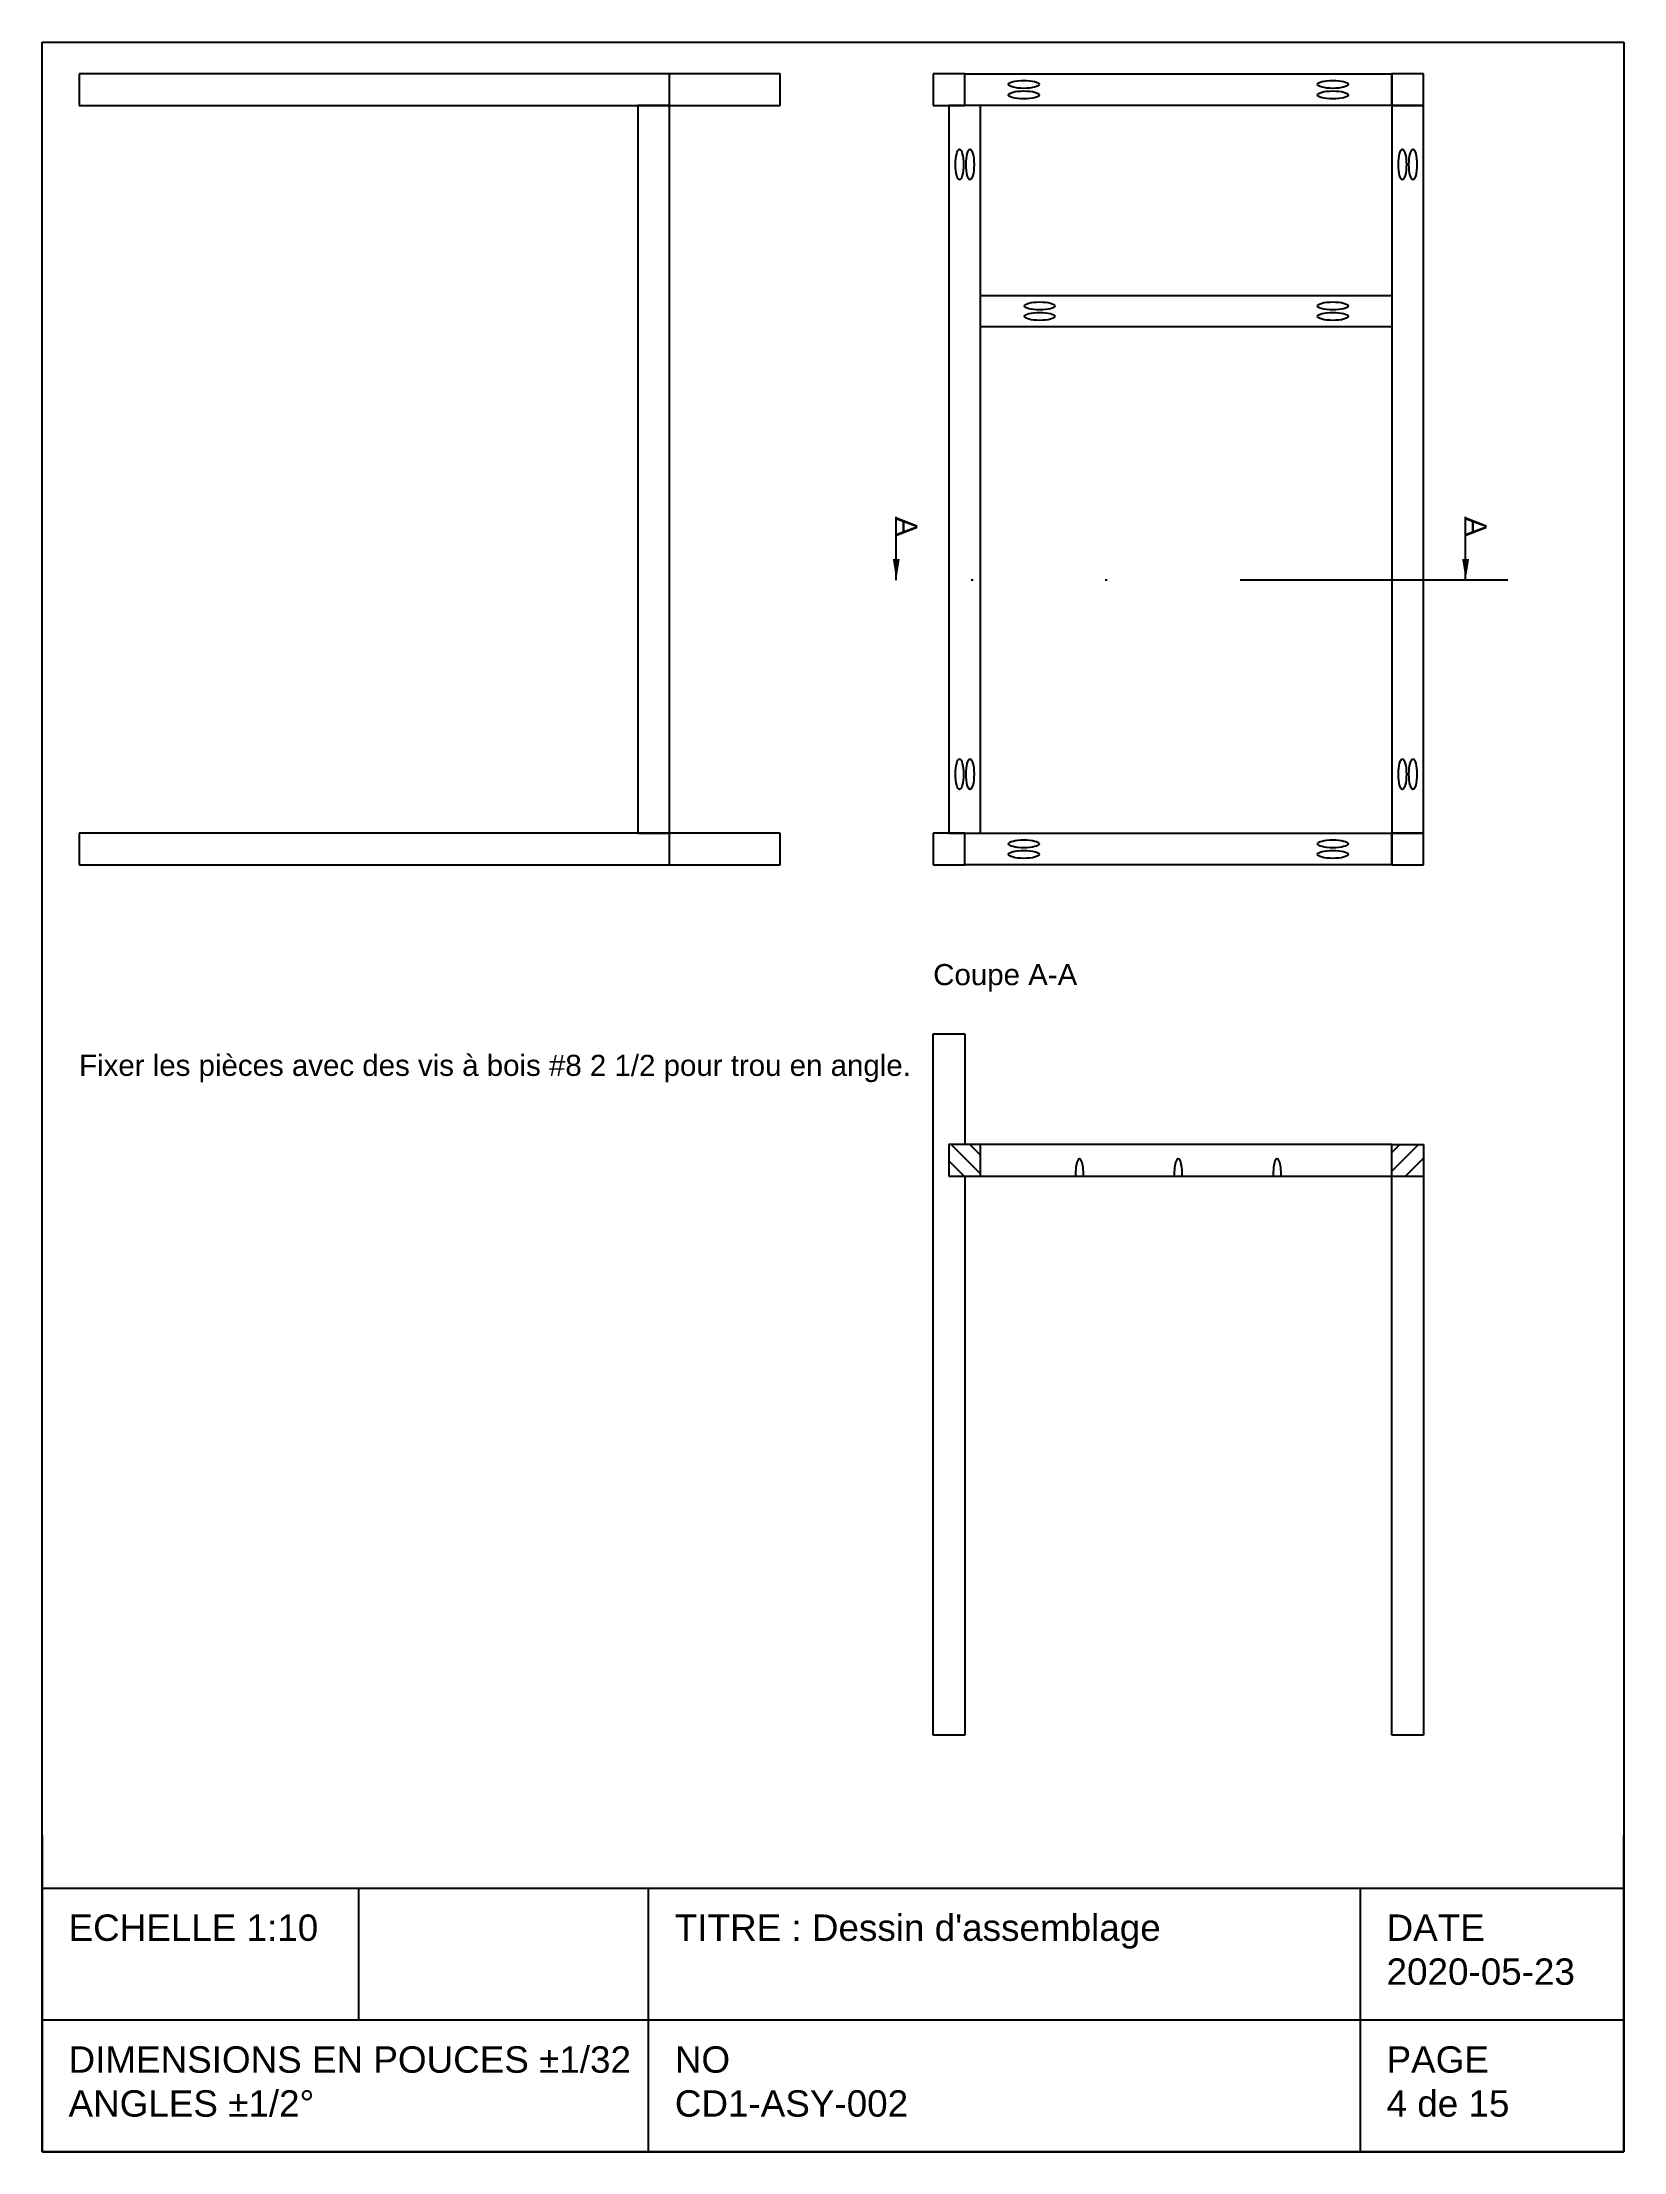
# Model space of a CAD drawing. Header units: inches. Extents: x -67 to 8, y -76 to 24.
import ezdxf

# ---------------------------------------------------------------- set-up
doc = ezdxf.new("R2010")
doc.units = ezdxf.units.IN
doc.header["$MEASUREMENT"] = 0
doc.linetypes.add('DIVIDE', pattern=[31.75, 12.7, -6.3, 0.1, -6.25, 0.1, -6.3])
doc.layers.get('0').update_dxf_attribs({"lineweight": 25})
doc.styles.add('QCADDimTextStyle', font='txt')
doc.styles.add('textstyle11', font='')
doc.styles.add('textstyle12', font='')
doc.styles.add('textstyle13', font='')
doc.styles.add('textstyle14', font='')
doc.styles.add('textstyle15', font='')
doc.styles.add('textstyle16', font='')
doc.styles.add('textstyle17', font='')
doc.styles.add('textstyle18', font='')
doc.styles.add('textstyle19', font='')
doc.styles.add('textstyle20', font='')
doc.styles.get('textstyle11').set_extended_font_data('Arial')
doc.styles.get('textstyle12').set_extended_font_data('Arial')
doc.styles.get('textstyle13').set_extended_font_data('Arial')
doc.styles.get('textstyle14').set_extended_font_data('Arial')
doc.styles.get('textstyle15').set_extended_font_data('Arial')
doc.styles.get('textstyle16').set_extended_font_data('Arial')
doc.styles.get('textstyle17').set_extended_font_data('Arial')
doc.styles.get('textstyle18').set_extended_font_data('Arial')
doc.styles.get('textstyle19').set_extended_font_data('Arial')
doc.styles.get('textstyle20').set_extended_font_data('Arial')
doc.dimstyles.new('QCADDimStyle', dxfattribs={"dimscale": 8, "dimtxt": 0.125, "dimasz": 0.125, "dimexe": 0.0625, "dimexo": 0.03125, "dimgap": 0.03125, "dimtad": 1, "dimtoh": 1, "dimdec": 4, "dimzin": 0, "dimdsep": 46, "dimtxsty": 'QCADDimTextStyle', "dimcen": 0.09, "dimadec": 0, "dimazin": 0, "dimtfac": 1, "dimtdec": 4, "dimtofl": 0, "dimtmove": 0, "dimatfit": 3, "dimfxl": 1, "dimtolj": 1, "dimtzin": 0, "dimarcsym": 0})

# ---------------------------------------------------------------- blocks, each defined once
blk = doc.blocks.new('cartouche_ANSI_A')
for p, q in [((0, 10), (7.5, 10)), ((0, 0), (0, 10)), ((7.5, 10), (7.5, 0)), ((0, 1.5), (0, 0)), ((7.5, 0), (7.5, 1.5)), ((0, 1.25), (7.5, 1.25)), ((1.5, 1.25), (1.5, 0.625)), ((2.875, 0), (2.875, 1.25)), ((6.25, 1.25), (6.25, 0)), ((0, 0), (0, 0.75)), ((7.5, 0.75), (7.5, 0)), ((0, 0.625), (2.875, 0.625)), ((2.875, 0.625), (5.625, 0.625)), ((5.625, 0.625), (7.5, 0.625)), ((7.5, 0), (0, 0)), ((0, 0), (7.5, 0)), ((7.5, 0), (0, 0))]:
    blk.add_line(p, q)
at = {"char_height": 0.125, "attachment_point": 1}
for s, insert, style in [('ECHELLE 1:10', (0.125, 1.125), 'textstyle12'), ("TITRE : Dessin d'assemblage", (3, 1.125), 'textstyle14'), ('DATE\\P2020-05-23', (6.375, 1.125), 'textstyle16'), ('DIMENSIONS EN POUCES %%p1/32\\PANGLES %%p1/2%%d', (0.125, 0.5), 'textstyle11'), ('NO\\PCD1-ASY-002', (3, 0.5), 'textstyle13'), ('PAGE\\P4 de 15', (6.375, 0.5), 'textstyle15')]:
    blk.add_mtext(s, dxfattribs=dict(at, insert=insert, style=style))

msp = doc.modelspace()

# ---------------------------------------------------------------- hatches: boundary and pattern name
h = msp.add_hatch()
h.set_pattern_fill('ANSI31', color=256, scale=5, angle=270, style=0)
h.paths.add_polyline_path([(-24, -28.25), (-24, -29.75), (-22.5, -29.75), (-22.5, -28.25)], flags=0)
h = msp.add_hatch()
h.set_pattern_fill('ANSI31', color=256, scale=5, style=0)
h.paths.add_polyline_path([(-3, -29.75), (-1.5, -29.75), (-1.5, -28.25), (-3, -28.25)], flags=0)

# ---------------------------------------------------------------- linework, layer by layer
for p, q in [((-65.25, 22.5), (-65.25, 21)), ((-37.25, 22.5), (-65.25, 22.5)), ((-65.25, 22.5), (-65.25, 21)), ((-32, 22.5), (-65.25, 22.5)), ((-37.25, 21), (-37.25, 22.5)), ((-32, 21), (-32, 22.5)), ((-23.25, 22.5), (-24.75, 22.5)), ((-24.75, 22.5), (-24.75, 21)), ((-23.25, 21), (-23.25, 22.5)), ((-23.25, 22.5), (-3, 22.5)), ((-23.25, 21), (-23.25, 22.5)), ((-1.5, 22.5), (-3, 22.5)), ((-3, 22.5), (-3, 21)), ((-3, 22.5), (-3, 21)), ((-3, 21), (-3, 22.5)), ((-1.5, 21), (-1.5, 22.5)), ((-65.25, 21), (-37.25, 21)), ((-65.25, 21), (-32, 21)), ((-38.75, 21), (-38.75, -13.5)), ((-37.25, 21), (-38.75, 21)), ((-37.25, -13.5), (-37.25, 21)), ((-24.75, 21), (-23.25, 21)), ((-24, 21), (-24, -13.5)), ((-22.5, 21), (-24, 21)), ((-3, 21), (-23.25, 21)), ((-22.5, -13.5), (-22.5, 21)), ((-3, 21), (-1.5, 21)), ((-3, 21), (-3, -13.5)), ((-1.5, 21), (-3, 21)), ((-1.5, -13.5), (-1.5, 21)), ((-22.5, 10.5), (-22.5, 12)), ((-22.5, 12), (-3, 12)), ((-3, 12), (-3, 10.5)), ((-3, 10.5), (-22.5, 10.5)), ((-65.25, -13.5), (-65.25, -15)), ((-37.25, -13.5), (-65.25, -13.5)), ((-65.25, -13.5), (-65.25, -15)), ((-32, -13.5), (-65.25, -13.5)), ((-38.75, -13.5), (-37.25, -13.5)), ((-37.25, -15), (-37.25, -13.5)), ((-32, -15), (-32, -13.5)), ((-23.25, -13.5), (-24.75, -13.5)), ((-24.75, -13.5), (-24.75, -15)), ((-24, -13.5), (-22.5, -13.5)), ((-23.25, -15), (-23.25, -13.5)), ((-23.25, -13.5), (-3, -13.5)), ((-23.25, -15), (-23.25, -13.5)), ((-1.5, -13.5), (-3, -13.5)), ((-3, -13.5), (-3, -15)), ((-3, -13.5), (-3, -15)), ((-3, -15), (-3, -13.5)), ((-3, -13.5), (-1.5, -13.5)), ((-1.5, -15), (-1.5, -13.5)), ((-65.25, -15), (-37.25, -15)), ((-65.25, -15), (-32, -15)), ((-24.75, -15), (-23.25, -15)), ((-3, -15), (-23.25, -15)), ((-3, -15), (-1.5, -15)), ((-24.75, -56.25), (-24.75, -23)), ((-24.75, -23), (-23.25, -23)), ((-23.25, -23), (-23.25, -28.25)), ((-24, -28.25), (-24, -29.75)), ((-22.5, -28.25), (-24, -28.25)), ((-22.5, -28.25), (-23.25, -28.25)), ((-3, -28.25), (-22.5, -28.25)), ((-22.5, -29.75), (-22.5, -28.25)), ((-3, -56.25), (-3, -28.25)), ((-3, -28.25), (-1.5, -28.25)), ((-3, -29.75), (-3, -28.25)), ((-1.5, -28.25), (-1.5, -29.75)), ((-24, -29.75), (-22.5, -29.75)), ((-23.25, -29.75), (-23.25, -56.25)), ((-23.25, -29.75), (-3, -29.75)), ((-3, -29.75), (-1.5, -29.75)), ((-1.5, -29.75), (-1.5, -56.25)), ((-23.25, -56.25), (-24.75, -56.25)), ((-1.5, -56.25), (-3, -56.25))]:
    msp.add_line(p, q)
at = {"linetype": 'DIVIDE'}
msp.add_line((2.5, -1.5), (-28.5, -1.5), dxfattribs=at)
for centre, major_axis in [((-20.45, 22), (0.724, 0)), ((-5.8, 22), (-0.724, 0)), ((-20.45, 21.5), (0.724, 0)), ((-5.8, 21.5), (-0.724, 0)), ((-23.5, 18.2), (0, -0.724)), ((-23, 18.2), (0, -0.724)), ((-2.5, 18.2), (0, -0.724)), ((-2, 18.2), (0, -0.724)), ((-19.7, 11.5), (0.724, 0)), ((-19.7, 11), (0.724, 0)), ((-5.8, 11.5), (-0.724, 0)), ((-5.8, 11), (-0.724, 0)), ((-23.5, -10.7), (0, 0.724)), ((-23, -10.7), (0, 0.724)), ((-2.5, -10.7), (0, 0.724)), ((-2, -10.7), (0, 0.724)), ((-20.45, -14), (0.724, 0)), ((-5.8, -14), (-0.724, 0)), ((-20.45, -14.5), (0.724, 0)), ((-5.8, -14.5), (-0.724, 0))]:
    msp.add_ellipse(centre, major_axis=major_axis, ratio=0.25882)
for centre in [(-17.81, -29.65), (-13.13, -29.65), (-8.44, -29.65)]:
    msp.add_ellipse(centre, major_axis=(0, 0.724), ratio=0.25882, start_param=4.57324, end_param=7.99313)

# ---------------------------------------------------------------- block references
at = {"xscale": 10, "yscale": 10}
msp.add_blockref('cartouche_ANSI_A', (-67, -76), dxfattribs=at)

# ---------------------------------------------------------------- texts
at = {"char_height": 1, "attachment_point": 7, "rotation": 270}
for insert, style in [((-26.5, 1.5), 'textstyle19'), ((0.5, 1.5), 'textstyle18')]:
    msp.add_mtext('A', dxfattribs=dict(at, insert=insert, style=style))
at = {"char_height": 1}
for s, insert, attachment_point, style in [('Coupe A-A', (-24.75, -21), 7, 'textstyle20'), ('Fixer les pièces avec des vis à bois #8 2 1/2 pour trou en angle.', (-65.25, -24), 1, 'textstyle17')]:
    msp.add_mtext(s, dxfattribs=dict(at, insert=insert, attachment_point=attachment_point, style=style))

# ---------------------------------------------------------------- leaders
for points in [[(-26.5, -1.5), (-26.5, 1.5)], [(0.5, -1.5), (0.5, 1.5)]]:
    msp.add_leader(points, dimstyle='QCADDimStyle')

doc.saveas('drawing.dxf')
